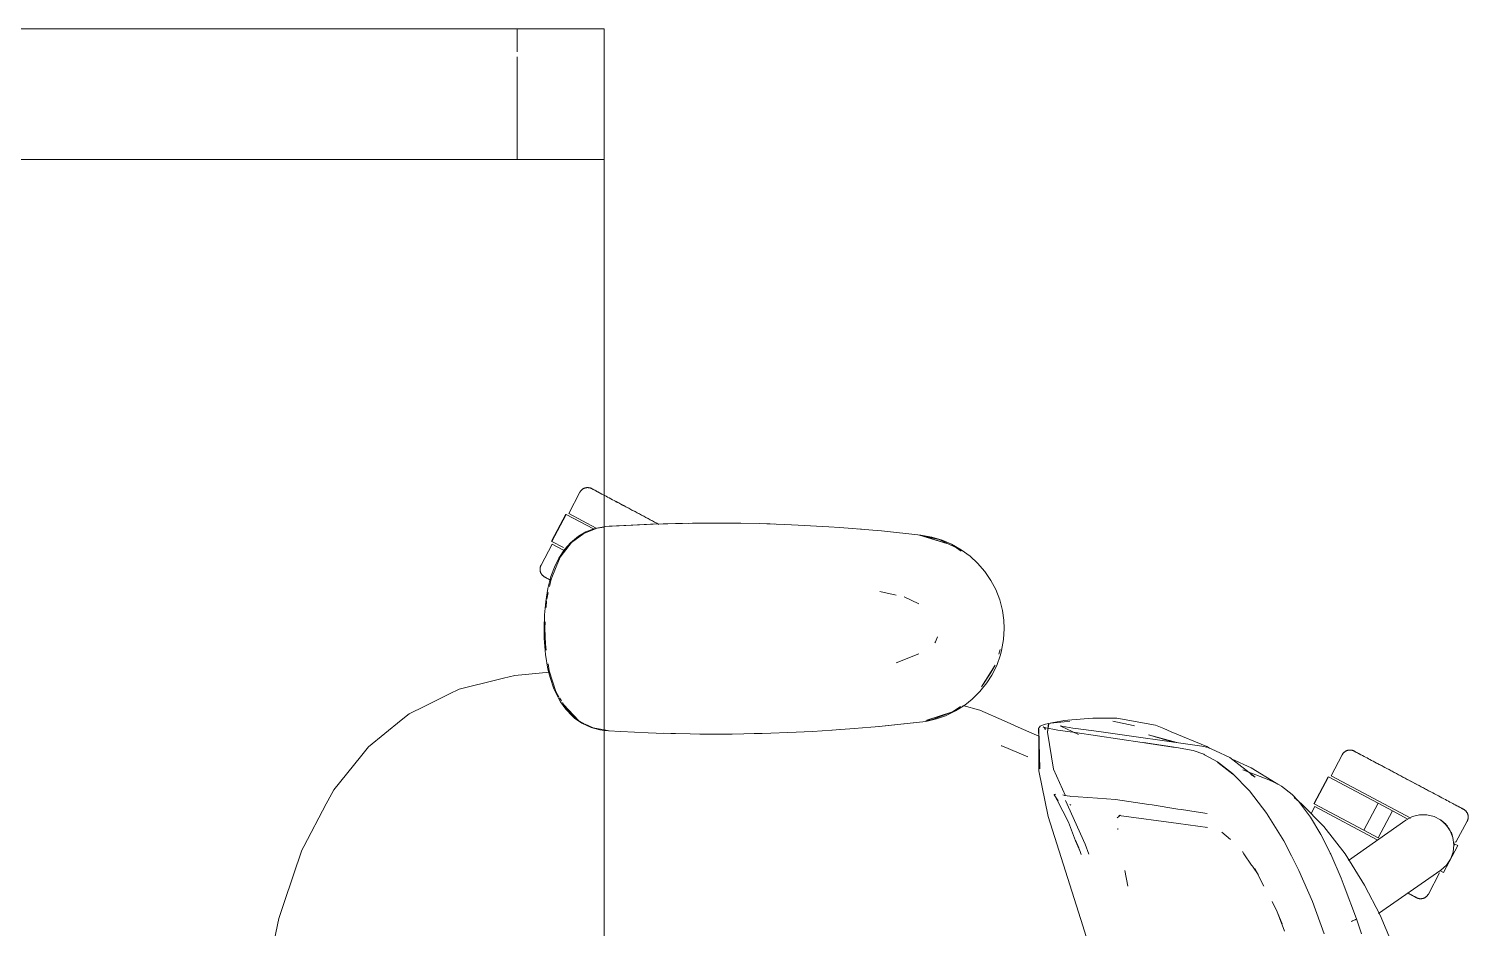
# Model space of a CAD drawing. Header units: millimetres. Extents: x 79795 to 317870, y -36033 to 97293.
# Drawn here: x 207159 to 207820, y 10587 to 11000 of the extents above; entities that cross this region are included whole.
import ezdxf

# ---------------------------------------------------------------- set-up
doc = ezdxf.new("R2010")
doc.units = ezdxf.units.MM
doc.header["$MEASUREMENT"] = 0
doc.layers.add('G-IMPT', color=8, linetype='CONTINUOUS', lineweight=9)
doc.layers.add('I-FURN', color=8, linetype='CONTINUOUS', lineweight=9)

msp = doc.modelspace()

# ---------------------------------------------------------------- linework, layer by layer
at = {"layer": 'G-IMPT'}
for p, q in [((207419.66, 10770.46), (207413.47, 10768.05)), ((207414.5, 10768.72), (207418.14, 10770.11)), ((207419.49, 10770.48), (207418.14, 10770.11)), ((207419.49, 10770.48), (207421.88, 10770.92)), ((207419.66, 10770.46), (207422.83, 10770.94)), ((207423.53, 10771.18), (207421.88, 10770.92)), ((207445.31, 10772.26), (207423.53, 10771.18)), ((207444.1, 10772.22), (207423.53, 10771.18)), ((207423.53, 10771.18), (207425.13, 10771.29)), ((207445.31, 10772.26), (207425.13, 10771.29)), ((207465.5, 10772.73), (207444.1, 10772.22)), ((207455.66, 10772.57), (207444.1, 10772.22)), ((207444.1, 10772.22), (207445.31, 10772.26)), ((207465.5, 10772.73), (207445.31, 10772.26)), ((207455.66, 10772.57), (207474.89, 10772.77)), ((207465.5, 10772.73), (207455.66, 10772.57)), ((207485.68, 10772.68), (207455.66, 10772.57)), ((207463.46, 10772.71), (207461.55, 10772.64)), ((207466.4, 10772.68), (207463.46, 10772.71)), ((207485.68, 10772.68), (207465.5, 10772.73)), ((207485.68, 10772.68), (207474.89, 10772.77)), ((207485.68, 10772.68), (207494.1, 10772.52)), ((207505.86, 10772.13), (207494.1, 10772.52)), ((207499.04, 10772.38), (207497.54, 10772.39)), ((207500.97, 10772.27), (207499.04, 10772.38)), ((207505.86, 10772.13), (207511.88, 10771.87)), ((207526.02, 10771.06), (207511.88, 10771.87)), ((207531.11, 10770.74), (207526.02, 10771.06)), ((207531.11, 10770.74), (207546.17, 10769.49)), ((207539.29, 10770.09), (207540.97, 10769.92)), ((207546.17, 10769.49), (207550.3, 10769.14)), ((207407.84, 10763.88), (207402.63, 10757.09)), ((207404.66, 10760.64), (207407.32, 10763.68)), ((207411.06, 10766.76), (207407.32, 10763.68)), ((207413.47, 10768.05), (207407.84, 10763.88)), ((207414.5, 10768.72), (207411.06, 10766.76)), ((207550.3, 10769.14), (207568.22, 10767.24)), ((207567.71, 10767.24), (207580.17, 10763.41)), ((207567.71, 10767.24), (207571.03, 10766.32)), ((207568.22, 10767.24), (207573.27, 10766.34)), ((207576.68, 10765.2), (207568.28, 10767.11)), ((207580.17, 10763.41), (207571.03, 10766.32)), ((207578.13, 10764.88), (207573.27, 10766.34)), ((207576.68, 10765.2), (207584.74, 10761.46)), ((207582.37, 10763.07), (207578.13, 10764.88)), ((207582.37, 10763.07), (207586.81, 10760.55)), ((207402, 10756.6), (207400.02, 10752.52)), ((207402.63, 10757.09), (207400.79, 10752.7)), ((207402, 10756.6), (207404.66, 10760.64)), ((207586.85, 10759.86), (207584.74, 10761.46)), ((207590.89, 10757.56), (207586.81, 10760.55)), ((207590.89, 10757.56), (207594.33, 10754.39)), ((207398.43, 10748.19), (207400.02, 10752.52)), ((207398.46, 10747.07), (207400.79, 10752.7)), ((207597.65, 10750.56), (207594.33, 10754.39)), ((207600.48, 10746.39), (207597.65, 10750.56)), ((207398.43, 10748.19), (207397, 10742.71)), ((207398.46, 10747.07), (207397.75, 10743.61)), ((207600.48, 10746.39), (207602.67, 10742.23)), ((207396, 10736.78), (207395.44, 10730.63)), ((207396, 10736.78), (207397, 10742.71)), ((207396.42, 10737.11), (207396.22, 10733.91)), ((207397.19, 10740.86), (207396.56, 10737.81)), ((207549.51, 10741.27), (207556.94, 10739.7)), ((207567.34, 10735.67), (207560.56, 10738.93)), ((207602.67, 10742.23), (207604.51, 10737.52)), ((207605.77, 10732.65), (207604.51, 10737.52)), ((207395.26, 10724.29), (207395.44, 10730.63)), ((207605.77, 10732.65), (207606.42, 10728.14)), ((207395.35, 10719.78), (207395.26, 10724.29)), ((207395.82, 10727.4), (207395.63, 10724.29)), ((207395.86, 10717.12), (207395.63, 10724.29)), ((207606.59, 10724.29), (207606.29, 10719.25)), ((207606.59, 10724.29), (207606.42, 10728.14)), ((207395.35, 10719.78), (207395.92, 10712.47)), ((207395.86, 10717.12), (207396.26, 10714.34)), ((207574.96, 10718.24), (207574.66, 10717.79)), ((207575.97, 10720.46), (207574.96, 10718.24)), ((207606.29, 10719.25), (207605.41, 10714.3)), ((207397.04, 10705.7), (207395.92, 10712.47)), ((207557.01, 10708.57), (207567.43, 10712.71)), ((207603.14, 10707.4), (207604.85, 10712.17)), ((207604.05, 10712.61), (207604.67, 10714.64)), ((207605.41, 10714.3), (207604.85, 10712.17)), ((207397.72, 10704.24), (207381.84, 10702.8)), ((207398.02, 10701.78), (207397.04, 10705.7)), ((207397.13, 10708.15), (207397.59, 10704.86)), ((207397.59, 10704.86), (207400.62, 10695.47)), ((207602.49, 10707.49), (207596.17, 10697.54)), ((207600.33, 10703.82), (207596.17, 10697.54)), ((207602.49, 10707.49), (207600.33, 10703.82)), ((207603.14, 10707.4), (207600.9, 10702.89)), ((207356.24, 10696.52), (207374.18, 10700.92)), ((207374.18, 10700.92), (207376.55, 10701.5)), ((207381.84, 10702.8), (207376.55, 10701.5)), ((207398.02, 10701.78), (207399.76, 10696.69)), ((207399.76, 10696.69), (207401.96, 10692.05)), ((207595.44, 10695.37), (207598.63, 10699.34)), ((207600.9, 10702.89), (207598.63, 10699.34)), ((207351.88, 10694.37), (207340.41, 10688.72)), ((207351.88, 10694.37), (207356.24, 10696.52)), ((207400.62, 10695.47), (207402.09, 10693.02)), ((207401.96, 10692.05), (207402.77, 10690.68)), ((207402.37, 10692.55), (207403.23, 10691.11)), ((207405.21, 10687.22), (207402.77, 10690.68)), ((207403.7, 10690.32), (207405.58, 10687.17)), ((207591.84, 10691.82), (207588.53, 10689.19)), ((207595.44, 10695.37), (207591.84, 10691.82)), ((207329.59, 10682.22), (207333.24, 10685.2)), ((207333.24, 10685.2), (207340.41, 10688.72)), ((207404.39, 10689.26), (207405.67, 10687.79)), ((207404.39, 10689.26), (207411.29, 10681.87)), ((207408.08, 10684.18), (207405.21, 10687.22)), ((207405.58, 10687.17), (207411.29, 10681.87)), ((207405.8, 10687.63), (207408.88, 10684.1)), ((207408.08, 10684.18), (207409.4, 10683.04)), ((207411.29, 10681.87), (207408.88, 10684.1)), ((207582.88, 10686.07), (207571.03, 10682.25)), ((207580.17, 10685.17), (207571.03, 10682.25)), ((207573.66, 10682.46), (207582.88, 10686.07)), ((207579.62, 10684.27), (207575.49, 10682.83)), ((207584.2, 10686.46), (207579.62, 10684.27)), ((207582.88, 10686.07), (207580.17, 10685.17)), ((207582.88, 10686.07), (207586.46, 10688.49)), ((207584.2, 10686.46), (207588.53, 10689.19)), ((207595.36, 10686.75), (207587.54, 10689.01)), ((207595.36, 10686.75), (207606.49, 10681.89)), ((207329.59, 10682.22), (207314.64, 10670.05)), ((207412.62, 10680.84), (207409.4, 10683.04)), ((207413.53, 10680.76), (207411.29, 10681.87)), ((207412.62, 10680.84), (207416.95, 10678.85)), ((207413.89, 10680.58), (207417.79, 10678.66)), ((207420.9, 10677.79), (207416.95, 10678.85)), ((207417.79, 10678.66), (207422.83, 10677.72)), ((207422.83, 10677.55), (207420.9, 10677.79)), ((207422.83, 10677.72), (207425.13, 10677.29)), ((207424.91, 10677.29), (207422.83, 10677.55)), ((207430.57, 10677.01), (207424.91, 10677.29)), ((207430.57, 10677.01), (207443.13, 10676.39)), ((207507.23, 10676.5), (207518.54, 10677.04)), ((207527.41, 10677.6), (207518.54, 10677.04)), ((207527.41, 10677.6), (207537.69, 10678.33)), ((207529.45, 10677.74), (207527.55, 10677.65)), ((207529.45, 10677.74), (207530.87, 10677.87)), ((207549.09, 10679.32), (207537.69, 10678.33)), ((207570.53, 10681.67), (207547.57, 10679.21)), ((207547.57, 10679.21), (207567.71, 10681.34)), ((207570.53, 10681.67), (207549.09, 10679.32)), ((207570.53, 10681.67), (207567.71, 10681.34)), ((207570.53, 10681.67), (207575.49, 10682.83)), ((207570.6, 10681.89), (207573.66, 10682.46)), ((207606.49, 10681.89), (207614.32, 10678.47)), ((207614.32, 10678.47), (207622.49, 10674.9)), ((207622.35, 10678.46), (207622.75, 10679.03)), ((207622.35, 10678.46), (207622.54, 10677.59)), ((207622.97, 10659.9), (207622.38, 10678.34)), ((207622.38, 10678.34), (207622.48, 10677.88)), ((207622.97, 10659.9), (207622.48, 10677.88)), ((207622.53, 10659.01), (207622.48, 10677.88)), ((207622.48, 10677.88), (207622.52, 10677.7)), ((207622.54, 10677.59), (207622.52, 10677.7)), ((207623.12, 10679.53), (207622.75, 10679.03)), ((207623.12, 10679.53), (207623.66, 10679.85)), ((207625.52, 10680.4), (207623.66, 10679.85)), ((207625.01, 10678.8), (207624.51, 10679.2)), ((207625.61, 10678.64), (207624.51, 10679.2)), ((207625.61, 10678.64), (207624.99, 10678.81)), ((207624.99, 10678.81), (207631.26, 10677.7)), ((207625.33, 10678.26), (207625.01, 10678.8)), ((207625.33, 10678.26), (207625.41, 10677.76)), ((207628.8, 10680.93), (207625.52, 10680.4)), ((207627.13, 10680.34), (207626.44, 10676.76)), ((207626.5, 10676.79), (207626.89, 10680.75)), ((207627.13, 10680.34), (207626.5, 10676.79)), ((207629.21, 10681.19), (207626.89, 10680.75)), ((207628.8, 10680.93), (207629.42, 10681.01)), ((207629.21, 10681.19), (207633.46, 10682)), ((207634.1, 10681.53), (207629.42, 10681.01)), ((207639.11, 10676.59), (207631.26, 10677.7)), ((207640.66, 10675.61), (207632.23, 10679.61)), ((207632.23, 10679.61), (207633.09, 10679.47)), ((207633.09, 10679.47), (207638.11, 10678.63)), ((207633.93, 10682.04), (207633.46, 10682)), ((207643.26, 10682.85), (207633.93, 10682.04)), ((207634.1, 10681.53), (207636.69, 10681.74)), ((207638.11, 10678.63), (207639.41, 10678.42)), ((207650.07, 10676.98), (207639.41, 10678.42)), ((207643.26, 10682.85), (207647.21, 10683.19)), ((207647.21, 10683.19), (207651.38, 10683.19)), ((207650.07, 10676.98), (207697.29, 10670.3)), ((207658.35, 10683.16), (207651.38, 10683.19)), ((207656.49, 10681.75), (207665.79, 10679.71)), ((207658.35, 10683.16), (207676.05, 10679.92)), ((207665.79, 10679.71), (207666.37, 10679.56)), ((207676.05, 10679.92), (207679.91, 10678.33)), ((207683.27, 10676.94), (207679.91, 10678.33)), ((207699.72, 10670.14), (207683.27, 10676.94)), ((207446.68, 10676.27), (207443.13, 10676.39)), ((207462.35, 10675.89), (207446.68, 10676.27)), ((207450.08, 10676.21), (207453.4, 10676.06)), ((207455.62, 10676.06), (207453.4, 10676.06)), ((207462.35, 10675.89), (207466.86, 10675.84)), ((207466.86, 10675.84), (207481.57, 10675.84)), ((207487.04, 10675.92), (207481.57, 10675.84)), ((207487.04, 10675.92), (207499.35, 10676.21)), ((207493.82, 10676.05), (207491.74, 10676.05)), ((207495.48, 10676.13), (207493.82, 10676.05)), ((207507.23, 10676.5), (207499.35, 10676.21)), ((207605.26, 10670.47), (207605.53, 10670.37)), ((207617.38, 10665.44), (207605.53, 10670.37)), ((207629.16, 10659.71), (207626.44, 10676.76)), ((207669.98, 10672.03), (207639.11, 10676.59)), ((207669.98, 10672.03), (207685.17, 10669.71)), ((207670.59, 10671.94), (207685.75, 10669.64)), ((207670.59, 10671.94), (207685.17, 10669.71)), ((207672.87, 10675.43), (207684.36, 10672.19)), ((207672.87, 10675.43), (207685.82, 10671.93)), ((207697.29, 10670.3), (207700.28, 10669.66)), ((207298.68, 10650.25), (207310.88, 10665.39)), ((207314.64, 10670.05), (207310.88, 10665.39)), ((207693.42, 10668.34), (207685.75, 10669.64)), ((207698.21, 10666.59), (207693.42, 10668.34)), ((207698.21, 10666.59), (207698.63, 10666.37)), ((207704.47, 10663.09), (207698.63, 10666.37)), ((207700.89, 10669.37), (207699.72, 10670.14)), ((207703.65, 10668.09), (207700.28, 10669.66)), ((207710.22, 10665.03), (207703.65, 10668.09)), ((207721.87, 10656.11), (207710.22, 10665.03)), ((207719.98, 10660.4), (207711.35, 10664.38)), ((207626.72, 10638.05), (207622.53, 10659.01)), ((207629.16, 10659.71), (207634.74, 10647.42)), ((207711.43, 10657.67), (207704.47, 10663.09)), ((207704.69, 10662.76), (207711.64, 10657.36)), ((207704.69, 10662.76), (207708.07, 10660.17)), ((207711.64, 10657.36), (207708.07, 10660.17)), ((207711.43, 10657.67), (207719.17, 10649.77)), ((207716.22, 10659.34), (207728.12, 10654.83)), ((207721.87, 10656.11), (207719.92, 10657.22)), ((207731.43, 10653.28), (207719.98, 10660.4)), ((207730.35, 10653.76), (207728.12, 10654.83)), ((207732.79, 10652.59), (207730.35, 10653.76)), ((207731.43, 10653.28), (207732.2, 10652.78)), ((207732.79, 10652.59), (207733.92, 10651.97)), ((207733.92, 10651.97), (207738.79, 10648.11)), ((207295.24, 10643.75), (207284.94, 10624.24)), ((207295.24, 10643.75), (207295.97, 10645.12)), ((207298.68, 10650.25), (207295.97, 10645.12)), ((207629.52, 10647.9), (207629.48, 10647.73)), ((207629.54, 10648.03), (207629.52, 10647.9)), ((207629.52, 10647.9), (207631.36, 10645.2)), ((207629.52, 10647.9), (207630.87, 10645.45)), ((207630.23, 10648.18), (207629.54, 10648.03)), ((207636.15, 10635.34), (207630.87, 10645.45)), ((207633.5, 10647.87), (207634.27, 10647.59)), ((207634.33, 10647.57), (207634.27, 10647.59)), ((207636.79, 10647.28), (207634.33, 10647.57)), ((207643.7, 10625.23), (207634.77, 10645.39)), ((207636.79, 10647.28), (207637.16, 10647.24)), ((207640.57, 10646.99), (207637.16, 10647.24)), ((207640.57, 10646.99), (207649.42, 10646.35)), ((207657.66, 10645.74), (207649.42, 10646.35)), ((207657.74, 10645.73), (207657.66, 10645.74)), ((207657.74, 10645.73), (207672.96, 10643.52)), ((207719.17, 10649.77), (207727.19, 10639.33)), ((207741.68, 10645.08), (207738.79, 10648.11)), ((207739.68, 10646.66), (207743.35, 10643.66)), ((207741.68, 10645.08), (207746.4, 10638.95)), ((207642.71, 10587.81), (207626.72, 10638.05)), ((207637.15, 10643.22), (207636.71, 10643.49)), ((207658.4, 10637.35), (207659.96, 10638.59)), ((207659.25, 10638.46), (207659.52, 10638.51)), ((207686.59, 10634.73), (207659.25, 10638.46)), ((207659.75, 10638.55), (207659.52, 10638.51)), ((207672.96, 10643.52), (207674.51, 10643.27)), ((207674.51, 10643.27), (207686.28, 10641.4)), ((207687.94, 10641.14), (207686.28, 10641.4)), ((207694.78, 10640.08), (207687.94, 10641.14)), ((207694.78, 10640.08), (207699.85, 10639.33)), ((207727.19, 10639.33), (207727.36, 10639.07)), ((207731.24, 10632.98), (207727.36, 10639.07)), ((207743.35, 10643.66), (207753.31, 10633.37)), ((207746.4, 10638.95), (207747.26, 10637.66)), ((207751.99, 10629.67), (207747.26, 10637.66)), ((207636.15, 10635.34), (207639.4, 10626.87)), ((207658.75, 10632.4), (207658.8, 10632.05)), ((207686.59, 10634.73), (207699.94, 10632.95)), ((207699.94, 10632.95), (207699.47, 10633.09)), ((207710.44, 10627.45), (207706.53, 10630.78)), ((207731.24, 10632.98), (207735.01, 10626.75)), ((207763.12, 10620.77), (207753.31, 10633.37)), ((207284.94, 10624.24), (207284.07, 10622.58)), ((207641.42, 10621.97), (207639.39, 10627.07)), ((207639.39, 10627.07), (207640.8, 10623.54)), ((207639.4, 10626.87), (207641.42, 10621.97)), ((207645.44, 10620.65), (207643.7, 10625.23)), ((207738.58, 10619.96), (207735.01, 10626.75)), ((207756.3, 10621.06), (207751.99, 10629.67)), ((207756.52, 10620.61), (207751.99, 10629.67)), ((207751.99, 10629.67), (207752.3, 10629.07)), ((207756.52, 10620.61), (207752.3, 10629.07)), ((207275.92, 10598.49), (207284.07, 10622.58)), ((207641.42, 10621.97), (207641.98, 10620.56)), ((207716.71, 10620.81), (207715.96, 10621.92)), ((207720.21, 10615.68), (207716.71, 10620.81)), ((207738.58, 10619.96), (207741.97, 10613.23)), ((207756.3, 10621.06), (207756.52, 10620.61)), ((207756.52, 10620.61), (207761.29, 10609.66)), ((207763.12, 10620.77), (207772.09, 10606.47)), ((207663.43, 10605.92), (207662.02, 10613.18)), ((207720.6, 10615.1), (207720.21, 10615.68)), ((207723.16, 10611.35), (207720.6, 10615.1)), ((207723.16, 10611.35), (207721.66, 10614.12)), ((207725.84, 10606.02), (207721.66, 10614.12)), ((207748.14, 10599), (207741.97, 10613.23)), ((207761.29, 10609.66), (207762.77, 10605.98)), ((207762.77, 10605.98), (207768.34, 10591.01)), ((207772.09, 10606.47), (207779.18, 10592.7)), ((207275.92, 10598.49), (207273.4, 10591.05)), ((207729.72, 10598.97), (207731.91, 10594.13)), ((207748.14, 10599), (207753.6, 10584.12)), ((207270.53, 10577.23), (207273.4, 10591.05)), ((207731.91, 10594.13), (207734.22, 10588.68)), ((207731.91, 10594.13), (207734.64, 10587.04)), ((207768.31, 10590.88), (207767.9, 10590.61)), ((207767.9, 10590.61), (207768.3, 10590.83)), ((207768.31, 10590.88), (207768.3, 10590.83)), ((207768.34, 10591.01), (207768.31, 10590.88)), ((207768.31, 10590.88), (207768.31, 10591.01)), ((207768.31, 10591.01), (207770.71, 10584.08)), ((207786.7, 10574.72), (207779.18, 10592.7)), ((207642.71, 10587.81), (207651.89, 10557.84)), ((207735.3, 10585.32), (207734.64, 10587.04)), ((207767.08, 10590.23), (207766.02, 10589.81)), ((207766.02, 10589.81), (207766.61, 10590.03)), ((207767.08, 10590.23), (207766.61, 10590.03)), ((207767.08, 10590.23), (207767.9, 10590.61)), ((207767.08, 10590.23), (207767.72, 10590.51)), ((207767.72, 10590.51), (207767.9, 10590.61))]:
    msp.add_line(p, q, dxfattribs=at)
at = {"layer": 'I-FURN'}
for p, q in [((206622.83, 10999.83), (207422.83, 10999.83)), ((207422.83, 10999.83), (206622.83, 10999.83)), ((206622.83, 10999.83), (207422.83, 10999.83)), ((207382.83, 10999.83), (206662.83, 10999.83)), ((207422.83, 10999.83), (207382.83, 10999.83)), ((207382.83, 10989.25), (207382.83, 10999.83)), ((207382.83, 10989.25), (207382.83, 10999.83)), ((207422.83, 10939.83), (207422.83, 10999.83)), ((207422.83, 10999.83), (207422.83, 10939.83)), ((207422.83, 9399.83), (207422.83, 10999.83)), ((207422.83, 10999.83), (207422.83, 9399.83)), ((207382.83, 10939.83), (207382.83, 10986.93)), ((207382.83, 10939.83), (207382.83, 10986.93)), ((206662.83, 10939.83), (207382.83, 10939.83)), ((207422.83, 10939.83), (206987.83, 10939.83)), ((207382.83, 10939.83), (207422.83, 10939.83)), ((207411.7, 10786.92), (207406.55, 10777.23)), ((207411.7, 10786.92), (207411.78, 10787.06)), ((207411.78, 10787.06), (207411.86, 10787.2)), ((207411.86, 10787.2), (207411.95, 10787.33)), ((207411.95, 10787.33), (207412.04, 10787.46)), ((207412.04, 10787.46), (207412.14, 10787.59)), ((207412.14, 10787.59), (207412.25, 10787.71)), ((207412.25, 10787.71), (207412.36, 10787.83)), ((207412.36, 10787.83), (207412.47, 10787.94)), ((207412.47, 10787.94), (207412.59, 10788.05)), ((207412.59, 10788.05), (207412.71, 10788.16)), ((207412.71, 10788.16), (207412.84, 10788.25)), ((207412.84, 10788.25), (207412.97, 10788.35)), ((207412.97, 10788.35), (207413.11, 10788.44)), ((207413.11, 10788.44), (207413.25, 10788.52)), ((207413.25, 10788.52), (207413.39, 10788.6)), ((207413.39, 10788.6), (207413.53, 10788.67)), ((207413.53, 10788.67), (207413.68, 10788.74)), ((207413.68, 10788.74), (207413.83, 10788.8)), ((207413.83, 10788.8), (207413.98, 10788.85)), ((207413.98, 10788.85), (207414.13, 10788.9)), ((207414.13, 10788.9), (207414.29, 10788.94)), ((207414.29, 10788.94), (207414.45, 10788.97)), ((207414.45, 10788.97), (207414.6, 10789)), ((207414.6, 10789), (207414.76, 10789.03)), ((207414.76, 10789.03), (207414.92, 10789.04)), ((207414.92, 10789.04), (207415.09, 10789.05)), ((207415.09, 10789.05), (207415.25, 10789.06)), ((207415.25, 10789.06), (207415.41, 10789.05)), ((207415.41, 10789.05), (207415.57, 10789.04)), ((207415.57, 10789.04), (207415.73, 10789.03)), ((207415.73, 10789.03), (207415.89, 10789.01)), ((207415.89, 10789.01), (207416.05, 10788.98)), ((207416.05, 10788.98), (207416.2, 10788.94)), ((207416.2, 10788.94), (207416.36, 10788.9)), ((207416.36, 10788.9), (207416.51, 10788.85)), ((207416.51, 10788.85), (207416.67, 10788.8)), ((207416.67, 10788.8), (207416.82, 10788.74)), ((207416.82, 10788.74), (207416.96, 10788.68)), ((207416.96, 10788.68), (207417.11, 10788.61)), ((207417.11, 10788.61), (207417.15, 10788.59)), ((207417.15, 10788.59), (207417.17, 10788.57)), ((207417.15, 10788.58), (207417.15, 10788.59)), ((207417.19, 10788.56), (207417.15, 10788.58)), ((207417.17, 10788.57), (207417.23, 10788.54)), ((207417.28, 10788.52), (207417.19, 10788.56)), ((207417.23, 10788.54), (207417.33, 10788.49)), ((207417.4, 10788.45), (207417.28, 10788.52)), ((207417.33, 10788.49), (207417.47, 10788.41)), ((207417.56, 10788.37), (207417.4, 10788.45)), ((207417.47, 10788.41), (207417.65, 10788.32)), ((207417.76, 10788.26), (207417.56, 10788.37)), ((207417.65, 10788.32), (207417.87, 10788.2)), ((207418, 10788.13), (207417.76, 10788.26)), ((207417.87, 10788.2), (207418.13, 10788.06)), ((207418.28, 10787.98), (207418, 10788.13)), ((207418.13, 10788.06), (207418.42, 10787.91)), ((207418.6, 10787.81), (207418.28, 10787.98)), ((207418.42, 10787.91), (207418.76, 10787.73)), ((207418.96, 10787.62), (207418.6, 10787.81)), ((207418.76, 10787.73), (207419.13, 10787.53)), ((207419.35, 10787.41), (207418.96, 10787.62)), ((207419.13, 10787.53), (207419.54, 10787.31)), ((207419.78, 10787.19), (207419.35, 10787.41)), ((207419.54, 10787.31), (207419.99, 10787.07)), ((207420.24, 10786.94), (207419.78, 10787.19)), ((207419.99, 10787.07), (207420.47, 10786.82)), ((207420.74, 10786.67), (207420.24, 10786.94)), ((207420.47, 10786.82), (207420.99, 10786.54)), ((207421.28, 10786.39), (207420.74, 10786.67)), ((207420.99, 10786.54), (207421.54, 10786.25)), ((207421.85, 10786.09), (207421.28, 10786.39)), ((207421.54, 10786.25), (207422.12, 10785.94)), ((207422.45, 10785.77), (207421.85, 10786.09)), ((207423.08, 10785.43), (207422.45, 10785.77)), ((207423.75, 10785.08), (207423.08, 10785.43)), ((207424.44, 10784.71), (207423.75, 10785.08)), ((207425.16, 10784.32), (207424.44, 10784.71)), ((207425.91, 10783.92), (207425.16, 10784.32)), ((207426.69, 10783.51), (207425.91, 10783.92)), ((207427.49, 10783.09), (207426.69, 10783.51)), ((207428.32, 10782.65), (207427.49, 10783.09)), ((207427.87, 10782.88), (207428.7, 10782.44)), ((207429.16, 10782.2), (207428.32, 10782.65)), ((207405.25, 10776.79), (207398.68, 10764.43)), ((207398.85, 10764.34), (207405.42, 10776.7)), ((207405.42, 10776.7), (207417.93, 10770.05)), ((207419.21, 10770.5), (207406.55, 10777.23)), ((207428.7, 10782.44), (207429.56, 10781.99)), ((207430.03, 10781.73), (207429.16, 10782.2)), ((207429.56, 10781.99), (207430.44, 10781.52)), ((207430.92, 10781.26), (207430.03, 10781.73)), ((207430.44, 10781.52), (207431.33, 10781.04)), ((207431.82, 10780.78), (207430.92, 10781.26)), ((207431.33, 10781.04), (207432.25, 10780.56)), ((207432.75, 10780.29), (207431.82, 10780.78)), ((207432.25, 10780.56), (207433.18, 10780.06)), ((207433.68, 10779.79), (207432.75, 10780.29)), ((207433.18, 10780.06), (207434.12, 10779.56)), ((207434.64, 10779.29), (207433.68, 10779.79)), ((207434.12, 10779.56), (207435.08, 10779.05)), ((207435.6, 10778.77), (207434.64, 10779.29)), ((207435.08, 10779.05), (207436.05, 10778.54)), ((207436.57, 10778.26), (207435.6, 10778.77)), ((207436.05, 10778.54), (207437.02, 10778.02)), ((207437.56, 10777.73), (207436.57, 10778.26)), ((207437.02, 10778.02), (207438.01, 10777.49)), ((207438.55, 10777.21), (207437.56, 10777.73)), ((207438.01, 10777.49), (207439.01, 10776.96)), ((207439.54, 10776.68), (207438.55, 10777.21)), ((207439.01, 10776.96), (207440.01, 10776.43)), ((207440.55, 10776.14), (207439.54, 10776.68)), ((207440.01, 10776.43), (207441.01, 10775.9)), ((207441.55, 10775.61), (207440.55, 10776.14)), ((207441.01, 10775.9), (207442.01, 10775.36)), ((207442.56, 10775.08), (207441.55, 10775.61)), ((207442.01, 10775.36), (207443.02, 10774.83)), ((207443.56, 10774.54), (207442.56, 10775.08)), ((207443.02, 10774.83), (207444.02, 10774.3)), ((207444.56, 10774.01), (207443.56, 10774.54)), ((207444.02, 10774.3), (207445.02, 10773.76)), ((207445.56, 10773.48), (207444.56, 10774.01)), ((207445.02, 10773.76), (207446.02, 10773.23)), ((207446.56, 10772.95), (207445.56, 10773.48)), ((207446.02, 10773.23), (207447.01, 10772.71)), ((207447.54, 10772.42), (207446.56, 10772.95)), ((207447.01, 10772.71), (207448, 10772.18)), ((207399.04, 10763.11), (207393.89, 10753.42)), ((207404.14, 10761.52), (207398.85, 10764.34)), ((207404.23, 10760.35), (207399.04, 10763.11)), ((207393.41, 10751.52), (207393.42, 10751.68)), ((207393.42, 10751.36), (207393.41, 10751.52)), ((207393.42, 10751.68), (207393.43, 10751.84)), ((207393.43, 10751.2), (207393.42, 10751.36)), ((207393.43, 10751.84), (207393.44, 10752)), ((207393.44, 10751.04), (207393.43, 10751.2)), ((207393.44, 10752), (207393.46, 10752.16)), ((207393.47, 10750.88), (207393.44, 10751.04)), ((207393.46, 10752.16), (207393.49, 10752.32)), ((207393.5, 10750.72), (207393.47, 10750.88)), ((207393.49, 10752.32), (207393.53, 10752.48)), ((207393.53, 10750.56), (207393.5, 10750.72)), ((207393.53, 10752.48), (207393.57, 10752.63)), ((207393.57, 10750.41), (207393.53, 10750.56)), ((207393.57, 10752.63), (207393.62, 10752.79)), ((207393.62, 10750.25), (207393.57, 10750.41)), ((207393.62, 10752.79), (207393.67, 10752.94)), ((207393.67, 10750.1), (207393.62, 10750.25)), ((207393.67, 10752.94), (207393.73, 10753.09)), ((207393.73, 10749.95), (207393.67, 10750.1)), ((207393.73, 10753.09), (207393.79, 10753.24)), ((207393.8, 10749.8), (207393.73, 10749.95)), ((207393.79, 10753.24), (207393.86, 10753.38)), ((207393.87, 10749.66), (207393.8, 10749.8)), ((207393.86, 10753.38), (207393.89, 10753.42)), ((207393.95, 10749.52), (207393.87, 10749.66)), ((207394.03, 10749.38), (207393.95, 10749.52)), ((207394.12, 10749.25), (207394.03, 10749.38)), ((207394.22, 10749.11), (207394.12, 10749.25)), ((207394.32, 10748.99), (207394.22, 10749.11)), ((207394.42, 10748.86), (207394.32, 10748.99)), ((207394.53, 10748.75), (207394.42, 10748.86)), ((207394.64, 10748.63), (207394.53, 10748.75)), ((207394.76, 10748.52), (207394.64, 10748.63)), ((207394.88, 10748.42), (207394.76, 10748.52)), ((207395.01, 10748.32), (207394.88, 10748.42)), ((207395.14, 10748.22), (207395.01, 10748.32)), ((207395.27, 10748.13), (207395.14, 10748.22)), ((207395.41, 10748.05), (207395.27, 10748.13)), ((207395.55, 10747.97), (207395.41, 10748.05)), ((207395.56, 10747.97), (207395.55, 10747.97)), ((207395.55, 10747.97), (207395.57, 10747.96)), ((207395.6, 10747.94), (207395.56, 10747.97)), ((207395.57, 10747.96), (207395.63, 10747.93)), ((207395.68, 10747.9), (207395.6, 10747.94)), ((207395.63, 10747.93), (207395.73, 10747.87)), ((207395.8, 10747.84), (207395.68, 10747.9)), ((207395.73, 10747.87), (207395.87, 10747.8)), ((207395.96, 10747.75), (207395.8, 10747.84)), ((207395.87, 10747.8), (207396.05, 10747.7)), ((207396.17, 10747.64), (207395.96, 10747.75)), ((207396.05, 10747.7), (207396.27, 10747.59)), ((207396.41, 10747.51), (207396.17, 10747.64)), ((207396.27, 10747.59), (207396.53, 10747.45)), ((207396.69, 10747.37), (207396.41, 10747.51)), ((207396.53, 10747.45), (207396.83, 10747.29)), ((207397, 10747.2), (207396.69, 10747.37)), ((207396.83, 10747.29), (207397.16, 10747.11)), ((207397.36, 10747.01), (207397, 10747.2)), ((207397.16, 10747.11), (207397.54, 10746.91)), ((207397.75, 10746.8), (207397.36, 10747.01)), ((207397.54, 10746.91), (207397.95, 10746.7)), ((207398.18, 10746.57), (207397.75, 10746.8)), ((207761.83, 10666.36), (207756.68, 10656.67)), ((207761.83, 10666.36), (207761.91, 10666.5)), ((207761.91, 10666.5), (207761.99, 10666.64)), ((207761.99, 10666.64), (207762.08, 10666.77)), ((207762.08, 10666.77), (207762.17, 10666.9)), ((207762.17, 10666.9), (207762.27, 10667.03)), ((207762.27, 10667.03), (207762.38, 10667.15)), ((207762.38, 10667.15), (207762.49, 10667.27)), ((207762.49, 10667.27), (207762.6, 10667.38)), ((207762.6, 10667.38), (207762.72, 10667.49)), ((207762.72, 10667.49), (207762.84, 10667.6)), ((207762.84, 10667.6), (207762.97, 10667.69)), ((207762.97, 10667.69), (207763.1, 10667.79)), ((207763.1, 10667.79), (207763.24, 10667.88)), ((207763.24, 10667.88), (207763.38, 10667.96)), ((207763.38, 10667.96), (207763.52, 10668.04)), ((207763.52, 10668.04), (207763.66, 10668.11)), ((207763.66, 10668.11), (207763.81, 10668.18)), ((207763.81, 10668.18), (207763.96, 10668.24)), ((207763.96, 10668.24), (207764.11, 10668.29)), ((207764.11, 10668.29), (207764.26, 10668.34)), ((207764.26, 10668.34), (207764.42, 10668.38)), ((207764.42, 10668.38), (207764.58, 10668.42)), ((207764.58, 10668.42), (207764.73, 10668.44)), ((207764.73, 10668.44), (207764.89, 10668.47)), ((207764.89, 10668.47), (207765.05, 10668.48)), ((207765.05, 10668.48), (207765.22, 10668.49)), ((207765.22, 10668.49), (207765.38, 10668.5)), ((207765.38, 10668.5), (207765.54, 10668.49)), ((207765.54, 10668.49), (207765.7, 10668.49)), ((207765.7, 10668.49), (207765.86, 10668.47)), ((207765.86, 10668.47), (207766.02, 10668.45)), ((207766.02, 10668.45), (207766.18, 10668.42)), ((207766.18, 10668.42), (207766.33, 10668.38)), ((207766.33, 10668.38), (207766.49, 10668.34)), ((207766.49, 10668.34), (207766.64, 10668.3)), ((207766.64, 10668.3), (207766.8, 10668.24)), ((207766.8, 10668.24), (207766.95, 10668.18)), ((207766.95, 10668.18), (207767.09, 10668.12)), ((207767.09, 10668.12), (207767.24, 10668.05)), ((207767.24, 10668.05), (207767.28, 10668.03)), ((207767.28, 10668.03), (207767.3, 10668.02)), ((207767.28, 10668.02), (207767.28, 10668.03)), ((207767.32, 10668), (207767.28, 10668.02)), ((207767.3, 10668.02), (207767.36, 10667.98)), ((207767.41, 10667.96), (207767.32, 10668)), ((207767.36, 10667.98), (207767.46, 10667.93)), ((207767.53, 10667.89), (207767.41, 10667.96)), ((207767.46, 10667.93), (207767.6, 10667.85)), ((207767.69, 10667.81), (207767.53, 10667.89)), ((207767.6, 10667.85), (207767.78, 10667.76)), ((207767.89, 10667.7), (207767.69, 10667.81)), ((207767.78, 10667.76), (207768, 10667.64)), ((207768.13, 10667.57), (207767.89, 10667.7)), ((207768, 10667.64), (207768.26, 10667.51)), ((207768.41, 10667.42), (207768.13, 10667.57)), ((207768.26, 10667.51), (207768.55, 10667.35)), ((207768.73, 10667.25), (207768.41, 10667.42)), ((207768.55, 10667.35), (207768.89, 10667.17)), ((207769.09, 10667.06), (207768.73, 10667.25)), ((207768.89, 10667.17), (207769.26, 10666.97)), ((207769.48, 10666.86), (207769.09, 10667.06)), ((207769.26, 10666.97), (207769.67, 10666.75)), ((207769.91, 10666.63), (207769.48, 10666.86)), ((207769.67, 10666.75), (207770.12, 10666.52)), ((207770.37, 10666.38), (207769.91, 10666.63)), ((207770.12, 10666.52), (207770.6, 10666.26)), ((207770.87, 10666.11), (207770.37, 10666.38)), ((207770.6, 10666.26), (207771.12, 10665.98)), ((207771.41, 10665.83), (207770.87, 10666.11)), ((207771.12, 10665.98), (207771.67, 10665.69)), ((207771.98, 10665.53), (207771.41, 10665.83)), ((207771.67, 10665.69), (207772.25, 10665.38)), ((207772.58, 10665.21), (207771.98, 10665.53)), ((207773.21, 10664.87), (207772.58, 10665.21)), ((207773.88, 10664.52), (207773.21, 10664.87)), ((207774.57, 10664.15), (207773.88, 10664.52)), ((207775.29, 10663.76), (207774.57, 10664.15)), ((207776.04, 10663.36), (207775.29, 10663.76)), ((207776.82, 10662.95), (207776.04, 10663.36)), ((207777.62, 10662.53), (207776.82, 10662.95)), ((207778.45, 10662.09), (207777.62, 10662.53)), ((207778, 10662.33), (207778.83, 10661.88)), ((207779.29, 10661.64), (207778.45, 10662.09)), ((207778.83, 10661.88), (207779.69, 10661.43)), ((207780.16, 10661.18), (207779.29, 10661.64)), ((207779.69, 10661.43), (207780.57, 10660.96)), ((207781.05, 10660.7), (207780.16, 10661.18)), ((207780.57, 10660.96), (207781.46, 10660.48)), ((207781.95, 10660.22), (207781.05, 10660.7)), ((207781.46, 10660.48), (207782.38, 10660)), ((207782.88, 10659.73), (207781.95, 10660.22)), ((207782.38, 10660), (207783.31, 10659.5)), ((207783.81, 10659.23), (207782.88, 10659.73)), ((207783.31, 10659.5), (207784.25, 10659)), ((207784.77, 10658.73), (207783.81, 10659.23)), ((207784.25, 10659), (207785.21, 10658.49)), ((207785.73, 10658.21), (207784.77, 10658.73)), ((207785.21, 10658.49), (207786.18, 10657.98)), ((207786.7, 10657.7), (207785.73, 10658.21)), ((207786.18, 10657.98), (207787.15, 10657.46)), ((207787.69, 10657.17), (207786.7, 10657.7)), ((207787.15, 10657.46), (207788.14, 10656.93)), ((207788.68, 10656.65), (207787.69, 10657.17)), ((207755.38, 10656.23), (207748.81, 10643.87)), ((207748.98, 10643.78), (207755.55, 10656.14)), ((207755.55, 10656.14), (207778.26, 10644.06)), ((207793.28, 10637.21), (207756.68, 10656.67)), ((207788.14, 10656.93), (207789.14, 10656.4)), ((207789.67, 10656.12), (207788.68, 10656.65)), ((207789.14, 10656.4), (207790.14, 10655.87)), ((207790.68, 10655.58), (207789.67, 10656.12)), ((207790.14, 10655.87), (207791.14, 10655.34)), ((207791.68, 10655.05), (207790.68, 10655.58)), ((207791.14, 10655.34), (207792.14, 10654.8)), ((207792.69, 10654.52), (207791.68, 10655.05)), ((207792.14, 10654.8), (207793.15, 10654.27)), ((207793.69, 10653.98), (207792.69, 10654.52)), ((207793.15, 10654.27), (207794.15, 10653.74)), ((207794.69, 10653.45), (207793.69, 10653.98)), ((207794.15, 10653.74), (207795.15, 10653.2)), ((207795.69, 10652.92), (207794.69, 10653.45)), ((207795.15, 10653.2), (207796.15, 10652.67)), ((207796.69, 10652.39), (207795.69, 10652.92)), ((207796.15, 10652.67), (207797.14, 10652.15)), ((207797.67, 10651.86), (207796.69, 10652.39)), ((207797.14, 10652.15), (207798.13, 10651.62)), ((207798.65, 10651.34), (207797.67, 10651.86)), ((207798.13, 10651.62), (207799.1, 10651.11)), ((207799.62, 10650.83), (207798.65, 10651.34)), ((207799.1, 10651.11), (207800.06, 10650.59)), ((207800.58, 10650.32), (207799.62, 10650.83)), ((207800.06, 10650.59), (207801.02, 10650.09)), ((207771.69, 10631.7), (207748.98, 10643.78)), ((207771.69, 10631.7), (207778.26, 10644.06)), ((207778.26, 10644.06), (207784.9, 10640.53)), ((207801.52, 10649.82), (207800.58, 10650.32)), ((207801.02, 10650.09), (207801.95, 10649.59)), ((207802.45, 10649.32), (207801.52, 10649.82)), ((207801.95, 10649.59), (207802.88, 10649.1)), ((207803.37, 10648.84), (207802.45, 10649.32)), ((207802.88, 10649.1), (207803.78, 10648.62)), ((207804.26, 10648.36), (207803.37, 10648.84)), ((207805.14, 10647.89), (207804.26, 10648.36)), ((207806, 10647.44), (207805.14, 10647.89)), ((207806.83, 10646.99), (207806, 10647.44)), ((207807.64, 10646.56), (207806.83, 10646.99)), ((207808.43, 10646.14), (207807.64, 10646.56)), ((207809.19, 10645.74), (207808.43, 10646.14)), ((207809.93, 10645.35), (207809.19, 10645.74)), ((207810.63, 10644.97), (207809.93, 10645.35)), ((207811.31, 10644.61), (207810.63, 10644.97)), ((207811.96, 10644.27), (207811.31, 10644.61)), ((207812.58, 10643.94), (207811.96, 10644.27)), ((207813.16, 10643.63), (207812.58, 10643.94)), ((207812.85, 10643.79), (207813.42, 10643.49)), ((207749.17, 10642.55), (207747.49, 10639.39)), ((207777.86, 10627.29), (207749.17, 10642.55)), ((207778.33, 10628.17), (207784.9, 10640.53)), ((207784.9, 10640.53), (207791.96, 10636.78)), ((207791.1, 10636.32), (207794.07, 10637.91)), ((207794.07, 10637.91), (207797.34, 10638.73)), ((207797.34, 10638.73), (207800.72, 10638.76)), ((207800.72, 10638.76), (207804, 10637.97)), ((207804, 10637.97), (207806.99, 10636.42)), ((207813.71, 10643.34), (207813.16, 10643.63)), ((207813.42, 10643.49), (207813.95, 10643.21)), ((207814.23, 10643.06), (207813.71, 10643.34)), ((207813.95, 10643.21), (207814.46, 10642.94)), ((207814.71, 10642.8), (207814.23, 10643.06)), ((207814.46, 10642.94), (207814.92, 10642.69)), ((207815.16, 10642.57), (207814.71, 10642.8)), ((207814.92, 10642.69), (207815.35, 10642.46)), ((207815.57, 10642.35), (207815.16, 10642.57)), ((207815.35, 10642.46), (207815.74, 10642.26)), ((207815.94, 10642.15), (207815.57, 10642.35)), ((207815.74, 10642.26), (207816.1, 10642.07)), ((207816.28, 10641.97), (207815.94, 10642.15)), ((207816.1, 10642.07), (207816.42, 10641.9)), ((207816.57, 10641.81), (207816.28, 10641.97)), ((207816.42, 10641.9), (207816.7, 10641.75)), ((207816.83, 10641.68), (207816.57, 10641.81)), ((207816.7, 10641.75), (207816.94, 10641.62)), ((207817.05, 10641.56), (207816.83, 10641.68)), ((207816.94, 10641.62), (207817.14, 10641.51)), ((207817.23, 10641.46), (207817.05, 10641.56)), ((207817.14, 10641.51), (207817.3, 10641.43)), ((207817.37, 10641.39), (207817.23, 10641.46)), ((207817.3, 10641.43), (207817.42, 10641.36)), ((207817.47, 10641.34), (207817.37, 10641.39)), ((207817.42, 10641.36), (207817.5, 10641.32)), ((207817.53, 10641.3), (207817.47, 10641.34)), ((207817.5, 10641.32), (207817.55, 10641.3)), ((207817.55, 10641.29), (207817.53, 10641.3)), ((207817.55, 10641.3), (207817.55, 10641.29)), ((207817.55, 10641.29), (207817.69, 10641.22)), ((207817.69, 10641.22), (207817.83, 10641.13)), ((207817.83, 10641.13), (207817.96, 10641.04)), ((207817.96, 10641.04), (207818.09, 10640.95)), ((207818.09, 10640.95), (207818.22, 10640.85)), ((207818.22, 10640.85), (207818.34, 10640.74)), ((207818.34, 10640.74), (207818.46, 10640.63)), ((207818.46, 10640.63), (207818.58, 10640.52)), ((207818.58, 10640.52), (207818.68, 10640.4)), ((207818.68, 10640.4), (207818.79, 10640.28)), ((207818.79, 10640.28), (207818.89, 10640.15)), ((207818.89, 10640.15), (207818.98, 10640.02)), ((207818.98, 10640.02), (207819.07, 10639.88)), ((207819.07, 10639.88), (207819.15, 10639.75)), ((207819.15, 10639.75), (207819.23, 10639.6)), ((207819.23, 10639.6), (207819.3, 10639.46)), ((207819.3, 10639.46), (207819.37, 10639.31)), ((207819.37, 10639.31), (207819.43, 10639.16)), ((207819.43, 10639.16), (207819.48, 10639.01)), ((207819.48, 10639.01), (207819.53, 10638.86)), ((207819.53, 10638.86), (207819.57, 10638.7)), ((207819.57, 10638.7), (207819.61, 10638.54)), ((207819.61, 10638.54), (207819.64, 10638.39)), ((207819.64, 10637.1), (207819.61, 10636.94)), ((207819.64, 10638.39), (207819.66, 10638.23)), ((207819.66, 10637.26), (207819.64, 10637.1)), ((207819.66, 10638.23), (207819.68, 10638.07)), ((207819.68, 10637.42), (207819.66, 10637.26)), ((207819.68, 10638.07), (207819.69, 10637.91)), ((207819.69, 10637.58), (207819.68, 10637.42)), ((207819.69, 10637.91), (207819.69, 10637.74)), ((207819.69, 10637.74), (207819.69, 10637.58)), ((207764.67, 10617.81), (207791.1, 10636.32)), ((207778.33, 10628.17), (207771.69, 10631.7)), ((207806.99, 10636.42), (207809.53, 10634.2)), ((207808.7, 10635.07), (207807.28, 10636.22)), ((207810.99, 10632.28), (207808.7, 10635.07)), ((207809.53, 10634.2), (207811.47, 10631.44)), ((207811.47, 10631.44), (207812.69, 10628.3)), ((207814.07, 10626.16), (207819.22, 10635.84)), ((207819.24, 10635.88), (207819.22, 10635.84)), ((207819.31, 10636.03), (207819.24, 10635.88)), ((207819.38, 10636.17), (207819.31, 10636.03)), ((207819.43, 10636.32), (207819.38, 10636.17)), ((207819.49, 10636.48), (207819.43, 10636.32)), ((207819.54, 10636.63), (207819.49, 10636.48)), ((207819.58, 10636.79), (207819.54, 10636.63)), ((207819.61, 10636.94), (207819.58, 10636.79)), ((207808.31, 10612.23), (207814.88, 10624.59)), ((207812.69, 10628.3), (207813.11, 10624.95)), ((207813.11, 10624.95), (207812.73, 10621.6)), ((207813.48, 10625.34), (207813.08, 10624.58)), ((207813.57, 10625.29), (207813.48, 10625.34)), ((207813.48, 10625.34), (207814.88, 10624.59)), ((207814.07, 10626.16), (207813.69, 10626.36)), ((207811.56, 10618.44), (207809.66, 10615.65)), ((207812.73, 10621.6), (207811.56, 10618.44)), ((207807.15, 10613.39), (207778.56, 10593.37)), ((207801.41, 10602.35), (207806.56, 10612.03)), ((207808.31, 10612.23), (207806.91, 10612.97)), ((207806.91, 10612.97), (207807, 10612.93)), ((207809.66, 10615.65), (207807.15, 10613.39)), ((207791.82, 10602.88), (207792.36, 10602.59)), ((207792.63, 10602.45), (207792.12, 10602.72)), ((207792.36, 10602.59), (207792.86, 10602.33)), ((207793.12, 10602.19), (207792.63, 10602.45)), ((207792.86, 10602.33), (207793.33, 10602.08)), ((207793.56, 10601.95), (207793.12, 10602.19)), ((207793.33, 10602.08), (207793.76, 10601.85)), ((207793.97, 10601.73), (207793.56, 10601.95)), ((207793.76, 10601.85), (207794.15, 10601.64)), ((207794.34, 10601.54), (207793.97, 10601.73)), ((207794.15, 10601.64), (207794.5, 10601.45)), ((207794.68, 10601.36), (207794.34, 10601.54)), ((207794.5, 10601.45), (207794.82, 10601.28)), ((207794.98, 10601.2), (207794.68, 10601.36)), ((207794.82, 10601.28), (207795.1, 10601.13)), ((207795.24, 10601.06), (207794.98, 10601.2)), ((207795.1, 10601.13), (207795.34, 10601.01)), ((207795.46, 10600.95), (207795.24, 10601.06)), ((207795.34, 10601.01), (207795.54, 10600.9)), ((207795.64, 10600.85), (207795.46, 10600.95)), ((207795.54, 10600.9), (207795.7, 10600.81)), ((207795.78, 10600.77), (207795.64, 10600.85)), ((207795.7, 10600.81), (207795.83, 10600.75)), ((207795.88, 10600.72), (207795.78, 10600.77)), ((207795.83, 10600.75), (207795.91, 10600.7)), ((207795.94, 10600.69), (207795.88, 10600.72)), ((207795.91, 10600.7), (207795.95, 10600.68)), ((207795.96, 10600.68), (207795.94, 10600.69)), ((207795.95, 10600.68), (207795.96, 10600.68)), ((207795.99, 10600.66), (207795.96, 10600.68)), ((207796.14, 10600.59), (207795.99, 10600.66)), ((207796.29, 10600.52), (207796.14, 10600.59)), ((207796.44, 10600.46), (207796.29, 10600.52)), ((207796.59, 10600.41), (207796.44, 10600.46)), ((207796.74, 10600.36), (207796.59, 10600.41)), ((207796.9, 10600.32), (207796.74, 10600.36)), ((207797.06, 10600.29), (207796.9, 10600.32)), ((207797.21, 10600.26), (207797.06, 10600.29)), ((207797.37, 10600.23), (207797.21, 10600.26)), ((207797.53, 10600.22), (207797.37, 10600.23)), ((207797.7, 10600.21), (207797.53, 10600.22)), ((207797.86, 10600.21), (207797.7, 10600.21)), ((207798.02, 10600.21), (207797.86, 10600.21)), ((207798.18, 10600.22), (207798.02, 10600.21)), ((207798.34, 10600.24), (207798.18, 10600.22)), ((207798.5, 10600.26), (207798.34, 10600.24)), ((207798.66, 10600.29), (207798.5, 10600.26)), ((207798.81, 10600.32), (207798.66, 10600.29)), ((207798.97, 10600.37), (207798.81, 10600.32)), ((207799.12, 10600.41), (207798.97, 10600.37)), ((207799.28, 10600.47), (207799.12, 10600.41)), ((207799.43, 10600.53), (207799.28, 10600.47)), ((207799.57, 10600.59), (207799.43, 10600.53)), ((207799.72, 10600.67), (207799.57, 10600.59)), ((207799.86, 10600.74), (207799.72, 10600.67)), ((207800, 10600.83), (207799.86, 10600.74)), ((207800.13, 10600.92), (207800, 10600.83)), ((207800.26, 10601.01), (207800.13, 10600.92)), ((207800.39, 10601.11), (207800.26, 10601.01)), ((207800.51, 10601.21), (207800.39, 10601.11)), ((207800.63, 10601.32), (207800.51, 10601.21)), ((207800.75, 10601.44), (207800.63, 10601.32)), ((207800.85, 10601.55), (207800.75, 10601.44)), ((207800.96, 10601.68), (207800.85, 10601.55)), ((207801.06, 10601.8), (207800.96, 10601.68)), ((207801.15, 10601.93), (207801.06, 10601.8)), ((207801.24, 10602.07), (207801.15, 10601.93)), ((207801.33, 10602.2), (207801.24, 10602.07)), ((207801.41, 10602.35), (207801.33, 10602.2))]:
    msp.add_line(p, q, dxfattribs=at)
for points in [[(207809.05, 10634.73), (207809.45, 10634.32), (207809.81, 10633.91), (207810.15, 10633.49)], [(207813.01, 10626.39), (207813.05, 10626.02), (207813.09, 10625.35), (207813.09, 10624.81), (207813.08, 10624.58)]]:
    msp.add_open_spline(points, degree=3, dxfattribs=at)
msp.add_open_spline([(207811.75, 10630.89), (207811.83, 10630.73), (207812.12, 10630.09), (207812.34, 10629.47), (207812.49, 10629)], degree=3, knots=[-0.5319761, -0.5319761, -0.5319761, -0.5319761, -0.5, -0.4, -0.4, -0.4, -0.4], dxfattribs=at)

doc.saveas('drawing.dxf')
